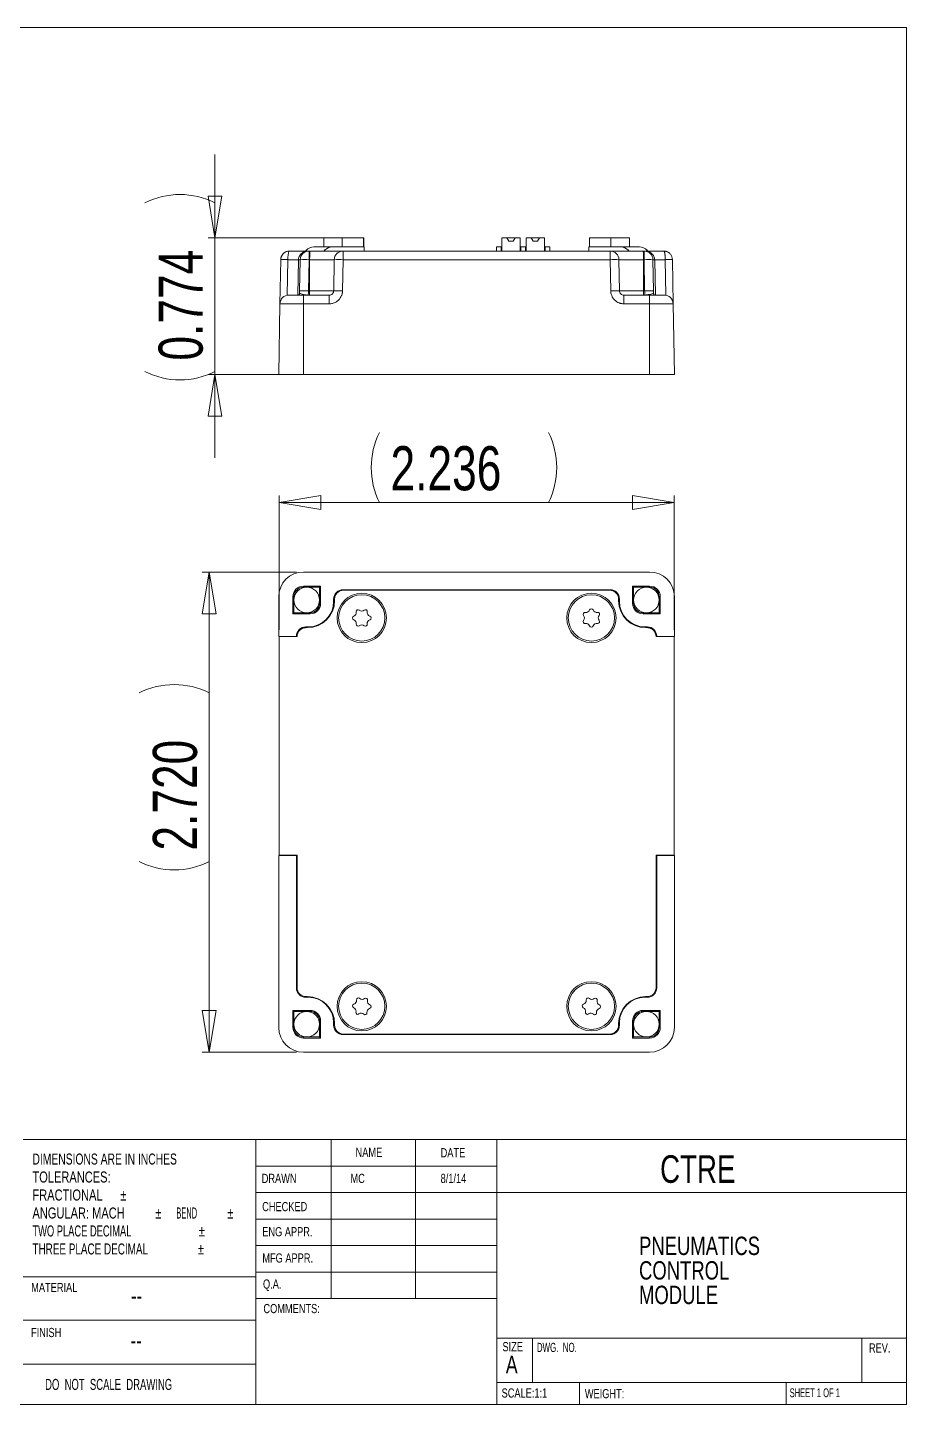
# Model space of a CAD drawing. Header units: inches. Extents: x 0.3 to 10.6, y 0.4 to 8.2.
# Drawn here: x 5.65 to 10.63, y 0.39 to 8.19 of the extents above; entities that cross this region are included whole.
import ezdxf

# ---------------------------------------------------------------- set-up
doc = ezdxf.new("R2010")
doc.units = ezdxf.units.IN
doc.header["$MEASUREMENT"] = 0
doc.layers.add('FORMAT', color=7, linetype='Continuous', lineweight=0)
doc.styles.add('SLDTEXTSTYLE0', font='TXT', dxfattribs={"width": 0.75})
doc.styles.add('SLDTEXTSTYLE1', font='TXT', dxfattribs={"width": 0.642857})
doc.styles.add('SLDTEXTSTYLE2', font='TXT', dxfattribs={"width": 0.698864})
doc.styles.add('SLDTEXTSTYLE3', font='TXT', dxfattribs={"width": 0.46875})
doc.styles.add('SLDTEXTSTYLE4', font='TXT', dxfattribs={"width": 0.631579})
doc.styles.add('SLDTEXTSTYLE5', font='TXT', dxfattribs={"width": 0.671053})
doc.styles.add('SLDTEXTSTYLE6', font='TXT', dxfattribs={"width": 0.6375})
doc.dimstyles.new('SLDDIMSTYLE0', dxfattribs={"dimtxt": 0.25, "dimasz": 0.236, "dimexe": 0, "dimexo": 0.0625, "dimgap": 0.0625, "dimtad": 1, "dimtoh": 1, "dimdec": 3, "dimdsep": 46, "dimtxsty": 'SLDTEXTSTYLE0', "dimblk1": 'CLOSED', "dimblk2": 'CLOSED', "dimsah": 1, "dimcen": 0.09, "dimadec": 0, "dimazin": 0, "dimtfac": 1, "dimtofl": 0, "dimtmove": 0, "dimatfit": 3, "dimldrblk": 'CLOSED', "dimfxl": 0, "dimtolj": 1, "dimtzin": 12, "dimarcsym": 0})
doc.dimstyles.new('SLDDIMSTYLE1', dxfattribs={"dimtxt": 0.25, "dimasz": 0.236, "dimexe": 0, "dimexo": 0.0625, "dimgap": 0.0625, "dimtad": 1, "dimtoh": 1, "dimdec": 3, "dimzin": 12, "dimdsep": 46, "dimtxsty": 'SLDTEXTSTYLE0', "dimblk1": 'CLOSED', "dimblk2": 'CLOSED', "dimsah": 1, "dimcen": 0.09, "dimadec": 0, "dimazin": 0, "dimtfac": 1, "dimtofl": 0, "dimtmove": 0, "dimatfit": 3, "dimldrblk": 'CLOSED', "dimfxl": 0, "dimtolj": 1, "dimtzin": 12, "dimarcsym": 0})
doc.dimstyles.new('SLDDIMSTYLE2', dxfattribs={"dimtxt": 0.25, "dimasz": 0.236, "dimexe": 0, "dimexo": 0.0625, "dimgap": 0.0625, "dimtad": 1, "dimtoh": 1, "dimdec": 3, "dimzin": 4, "dimdsep": 46, "dimtxsty": 'SLDTEXTSTYLE0', "dimblk1": 'CLOSED', "dimblk2": 'CLOSED', "dimsah": 1, "dimcen": 0.09, "dimadec": 0, "dimazin": 0, "dimtfac": 1, "dimtofl": 0, "dimtmove": 0, "dimatfit": 3, "dimldrblk": 'CLOSED', "dimfxl": 0, "dimtolj": 1, "dimtzin": 12, "dimarcsym": 0})

# ---------------------------------------------------------------- blocks, each defined once
blk = doc.blocks.new('SW_NOTE_0')
at = {"color": 0, "linetype": 'Continuous', "lineweight": 0, "char_height": 0.0625, "attachment_point": 1}
for s, insert, style in [('DIMENSIONS ARE IN INCHES', (0, 0.0798), 'SLDTEXTSTYLE2'), ('TOLERANCES:', (0, -0.022), 'SLDTEXTSTYLE0'), ('FRACTIONAL', (0, -0.1239), 'SLDTEXTSTYLE0'), ('%%p', (0.4977, -0.1239), 'SLDTEXTSTYLE0'), ('ANGULAR: MACH', (0, -0.2258), 'SLDTEXTSTYLE0'), ('     BEND ', (0.7551, -0.2258), 'SLDTEXTSTYLE3'), ('%%p', (0.6956, -0.2258), 'SLDTEXTSTYLE0'), ('%%p', (1.1037, -0.2258), 'SLDTEXTSTYLE0'), ('TWO PLACE DECIMAL    ', (0, -0.3276), 'SLDTEXTSTYLE4'), ('%%p', (0.9418, -0.3276), 'SLDTEXTSTYLE0'), ('THREE PLACE DECIMAL  ', (0, -0.4295), 'SLDTEXTSTYLE5'), ('%%p', (0.9363, -0.4295), 'SLDTEXTSTYLE0')]:
    blk.add_mtext(s, dxfattribs=dict(at, insert=insert, style=style))
blk = doc.blocks.new('SW_NOTE_1')
at = {"layer": 'FORMAT', "color": 0, "char_height": 0.10417, "attachment_point": 1, "style": 'SLDTEXTSTYLE0'}
for s, insert in [('PNEUMATICS', (0, 0.1331)), ('CONTROL', (0, -0.0058)), ('MODULE ', (0, -0.1447))]:
    blk.add_mtext(s, dxfattribs=dict(at, insert=insert))
blk = doc.blocks.new('_Closed')
at = {"color": 0, "linetype": 'ByBlock', "lineweight": -2}
for p, q in [((-1, 0.166667), (0, 0)), ((-1, 0.166667), (-1, -0.166667)), ((0, 0), (-1, -0.166667)), ((0, 0), (-1, 0))]:
    blk.add_line(p, q, dxfattribs=at)
blk = doc.blocks.new('*D4')
at = {"layer": 'FORMAT'}
for p, q in [((6.7151, 7.0007), (6.7151, 7.4727)), ((7.4652, 7.0007), (6.6761, 7.0007)), ((6.7151, 7.0007), (6.7151, 6.2262)), ((7.1771, 6.2262), (6.6761, 6.2262)), ((6.7151, 6.2262), (6.7151, 5.7542))]:
    blk.add_line(p, q, dxfattribs=at)
for centre, start, end in [((6.5167, 6.8024), 63.43495, 116.56505), ((6.5167, 6.6398), 243.43495, 296.56505)]:
    blk.add_arc(centre, 0.4437, start, end, dxfattribs=at)
at = {"layer": 'FORMAT', "xscale": 0.236, "yscale": 0.236}
for p, rotation in [((6.7151, 7.0007, 1.456), 270.0000000000004), ((6.7151, 6.2262, 1.456), 90.0000000000004)]:
    blk.add_blockref('_Closed', p, dxfattribs=dict(at, rotation=rotation))
at = {"layer": 'FORMAT', "insert": (6.3957, 6.3055), "char_height": 0.25, "attachment_point": 1, "rotation": 90, "style": 'SLDTEXTSTYLE0'}
blk.add_mtext('0.774', dxfattribs=at)
blk = doc.blocks.new('*D7')
at = {"layer": 'FORMAT'}
for p, q in [((7.1771, 5.1076), (6.6434, 5.1076)), ((6.6824, 5.1076), (6.6824, 2.3876)), ((7.1771, 2.3876), (6.6434, 2.3876))]:
    blk.add_line(p, q, dxfattribs=at)
for centre, start, end in [((6.484, 4.0266), 63.43495, 116.56505), ((6.484, 3.8641), 243.43495, 296.56505)]:
    blk.add_arc(centre, 0.4437, start, end, dxfattribs=at)
at = {"layer": 'FORMAT', "xscale": 0.236, "yscale": 0.236}
for p, rotation in [((6.6824, 5.1076, -1.1799), 90.0000000000004), ((6.6824, 2.3876, -1.1799), 270.0000000000004)]:
    blk.add_blockref('_Closed', p, dxfattribs=dict(at, rotation=rotation))
at = {"layer": 'FORMAT', "insert": (6.3631, 3.5298), "char_height": 0.25, "attachment_point": 1, "rotation": 90, "style": 'SLDTEXTSTYLE0'}
blk.add_mtext('2.720', dxfattribs=at)
blk = doc.blocks.new('*D8')
at = {"layer": 'FORMAT'}
for p, q in [((7.0781, 4.7806), (7.0781, 5.5403)), ((9.3141, 4.7806), (9.3141, 5.5403)), ((9.3141, 5.5013), (7.0781, 5.5013))]:
    blk.add_line(p, q, dxfattribs=at)
for centre, start, end in [((8.0433, 5.6997), 153.43495, 206.56505), ((8.2059, 5.6997), 333.43495, 26.56505)]:
    blk.add_arc(centre, 0.4437, start, end, dxfattribs=at)
at = {"layer": 'FORMAT', "xscale": 0.236, "yscale": 0.236}
for p, rotation in [((7.0781, 5.5013, -1.1799), 180.0000000000004), ((9.3141, 5.5013, -1.1799), 360.0000000000004)]:
    blk.add_blockref('_Closed', p, dxfattribs=dict(at, rotation=rotation))
at = {"layer": 'FORMAT', "insert": (7.709, 5.8206), "char_height": 0.25, "attachment_point": 1, "style": 'SLDTEXTSTYLE0'}
blk.add_mtext('2.236', dxfattribs=at)

msp = doc.modelspace()

# ---------------------------------------------------------------- linework, layer by layer
at = {"color": 8, "linetype": 'Continuous', "lineweight": 0}
for p, q in [((0.3299, 8.1921), (10.6299, 8.1921)), ((10.6299, 0.3921), (10.6299, 8.1921)), ((5.6299, 1.8921), (10.6299, 1.8921)), ((6.9469, 1.8921), (6.9469, 0.3921)), ((7.3734, 1.8921), (7.3734, 0.9921)), ((7.8495, 1.8921), (7.8495, 0.9921)), ((8.3116, 1.8921), (8.3116, 0.3921)), ((6.9469, 1.7421), (8.3116, 1.7421)), ((6.9469, 1.5921), (10.6299, 1.5921)), ((6.9469, 1.4421), (8.3116, 1.4421)), ((6.9469, 1.2921), (8.3116, 1.2921)), ((6.9469, 1.1147), (5.6299, 1.1147)), ((6.9469, 1.1421), (8.3116, 1.1421)), ((6.9469, 0.9921), (8.3116, 0.9921)), ((5.6299, 0.8695), (6.9469, 0.8695)), ((8.3116, 0.7671), (10.6299, 0.7671)), ((8.5123, 0.7671), (8.5123, 0.5171)), ((10.3768, 0.7671), (10.3768, 0.5171)), ((5.6299, 0.6195), (6.9469, 0.6195)), ((8.3116, 0.5171), (10.6299, 0.5171)), ((8.7791, 0.5171), (8.7791, 0.3921)), ((9.9486, 0.5171), (9.9486, 0.3921)), ((10.6299, 0.3921), (0.3299, 0.3921))]:
    msp.add_line(p, q, dxfattribs=at)
at = {"color": 7, "linetype": 'Continuous', "lineweight": 15}
for p, q in [((7.3788, 6.9495), (7.2745, 6.9495)), ((7.3308, 6.9495), (7.3308, 7.0007)), ((7.3308, 7.0007), (7.4352, 7.0007)), ((7.5592, 6.9495), (7.3788, 6.9495)), ((7.4352, 6.9495), (7.4352, 7.0007)), ((7.4352, 7.0007), (7.5565, 7.0007)), ((7.5565, 6.981), (7.5565, 7.0007)), ((7.5565, 7.0007), (7.5566, 7.0007)), ((7.5565, 7.0007), (7.5565, 6.9495)), ((7.5565, 7.0007), (7.5565, 7.0007)), ((7.5565, 7.0007), (7.5565, 6.981)), ((7.5565, 7.0007), (7.5565, 7.0007)), ((7.5565, 6.981), (7.5565, 6.981)), ((7.5566, 7.0007), (7.5566, 6.9495)), ((7.5566, 6.981), (7.5567, 7.0007)), ((7.5566, 7.0007), (7.5566, 6.9495)), ((7.5566, 7.0007), (7.5566, 7.0007)), ((7.5566, 7.0007), (7.5566, 6.981)), ((7.5566, 7.0007), (7.5566, 7.0007)), ((7.5566, 7.0007), (7.5567, 7.0007)), ((7.5566, 6.981), (7.5566, 6.981)), ((7.5567, 7.0007), (7.5567, 7.0007)), ((7.5567, 7.0007), (7.5567, 6.9495)), ((7.5567, 7.0007), (7.5567, 6.9495)), ((7.5567, 7.0007), (7.5567, 6.981)), ((7.5567, 7.0007), (7.5567, 7.0007)), ((7.5567, 7.0007), (7.5567, 7.0007)), ((7.5567, 7.0007), (7.5568, 7.0007)), ((7.5567, 6.981), (7.5568, 6.981)), ((7.5568, 6.981), (7.5568, 7.0007)), ((7.5568, 7.0007), (7.5568, 6.9495)), ((7.5568, 7.0007), (7.5568, 7.0007)), ((7.5568, 7.0007), (7.5568, 6.9495)), ((7.5568, 7.0007), (7.5569, 7.0007)), ((7.5568, 7.0007), (7.5568, 7.0007)), ((7.5569, 6.981), (7.5569, 7.0007)), ((7.5569, 7.0007), (7.5569, 6.9495)), ((7.5569, 7.0007), (7.5569, 6.981)), ((7.5569, 7.0007), (7.5569, 7.0007)), ((7.5569, 7.0007), (7.5569, 7.0007)), ((7.5569, 7.0007), (7.557, 7.0007)), ((7.5569, 6.981), (7.5569, 6.981)), ((7.557, 6.981), (7.557, 7.0007)), ((7.557, 7.0007), (7.5571, 7.0007)), ((7.557, 7.0007), (7.557, 6.9495)), ((7.557, 7.0007), (7.557, 7.0007)), ((7.557, 7.0007), (7.557, 6.981)), ((7.557, 7.0007), (7.557, 7.0007)), ((7.557, 6.981), (7.557, 6.981)), ((7.5571, 7.0007), (7.5571, 6.9495)), ((7.5571, 7.0007), (7.5571, 6.9495)), ((7.5571, 7.0007), (7.5571, 6.981)), ((7.5571, 7.0007), (7.5571, 7.0007)), ((7.5571, 7.0007), (7.5571, 7.0007)), ((7.5571, 7.0007), (7.5572, 7.0007)), ((7.5571, 6.981), (7.5572, 6.981)), ((7.5572, 6.981), (7.5572, 7.0007)), ((7.5572, 7.0007), (7.5572, 6.9495)), ((7.5572, 7.0007), (7.5572, 7.0007)), ((7.5572, 7.0007), (7.5572, 6.9495)), ((7.5572, 7.0007), (7.5572, 7.0007)), ((7.5572, 7.0007), (7.5573, 6.981)), ((7.5572, 7.0007), (7.5572, 7.0007)), ((7.5572, 7.0007), (7.5573, 7.0007)), ((7.5573, 6.981), (7.5573, 7.0007)), ((7.5573, 7.0007), (7.5573, 7.0007)), ((7.5573, 7.0007), (7.5573, 6.9495)), ((7.5573, 7.0007), (7.5573, 6.9495)), ((7.5573, 7.0007), (7.5574, 7.0007)), ((7.5573, 7.0007), (7.5573, 7.0007)), ((7.5573, 6.981), (7.5573, 6.981)), ((7.5574, 6.981), (7.5574, 7.0007)), ((7.5574, 7.0007), (7.5574, 6.9495)), ((7.5574, 7.0007), (7.5574, 6.981)), ((7.5574, 7.0007), (7.5574, 7.0007)), ((7.5574, 7.0007), (7.5574, 7.0007)), ((7.5574, 6.981), (7.5574, 6.981)), ((7.5592, 6.9262), (7.5592, 6.9495)), ((7.5592, 6.9495), (7.5592, 6.9262)), ((7.5592, 6.9495), (7.5592, 6.9495)), ((7.5593, 6.9495), (7.5592, 6.9495)), ((7.5593, 6.9262), (7.5593, 6.9495)), ((7.5593, 6.9495), (7.5593, 6.9262)), ((7.5593, 6.9495), (7.5593, 6.9495)), ((7.5594, 6.9495), (7.5593, 6.9495)), ((7.5594, 6.9262), (7.5594, 6.9495)), ((7.5594, 6.9495), (7.5595, 6.9495)), ((7.5595, 6.9495), (7.5595, 6.9262)), ((7.5596, 6.9495), (7.5595, 6.9495)), ((7.5596, 6.9262), (7.5596, 6.9495)), ((7.5596, 6.9495), (7.5596, 6.9262)), ((7.5596, 6.9495), (7.5596, 6.9495)), ((7.5597, 6.9495), (7.5596, 6.9495)), ((7.5597, 6.9262), (7.5597, 6.9495)), ((7.5597, 6.9495), (7.5597, 6.9262)), ((7.5597, 6.9495), (7.5597, 6.9495)), ((7.5598, 6.9495), (7.5597, 6.9495)), ((7.5598, 6.9495), (7.5598, 6.9262)), ((7.5598, 6.9262), (7.5598, 6.9495)), ((7.5598, 6.9495), (7.5598, 6.9495)), ((7.5599, 6.9495), (7.5598, 6.9495)), ((7.5599, 6.9262), (7.5599, 6.9495)), ((7.5599, 6.9495), (7.56, 6.9495)), ((7.56, 6.9495), (7.56, 6.9262)), ((7.5601, 6.9495), (7.56, 6.9495)), ((7.5601, 6.9262), (7.5601, 6.9495)), ((7.5601, 6.9495), (7.5601, 6.9262)), ((7.5601, 6.9495), (7.5601, 6.9495)), ((7.5601, 6.9495), (7.5602, 6.9495)), ((7.5602, 6.9262), (7.5602, 6.9495)), ((7.5602, 6.9262), (7.5602, 6.9495)), ((7.5602, 6.9495), (7.5602, 6.9495)), ((8.3083, 6.9495), (8.3359, 6.9495)), ((8.3083, 6.9262), (8.3083, 6.9495)), ((8.3359, 6.9495), (8.3359, 6.9262)), ((8.3382, 6.9495), (8.3359, 6.9495)), ((8.3382, 7.0007), (8.3382, 6.9262)), ((8.3382, 7.0007), (8.3681, 7.0007)), ((8.3681, 7.0007), (8.3791, 6.981)), ((8.3681, 7.0007), (8.4142, 7.0007)), ((8.3791, 6.981), (8.4028, 6.981)), ((8.4028, 6.981), (8.4142, 7.0007)), ((8.4142, 7.0007), (8.4438, 7.0007)), ((8.4438, 6.9262), (8.4438, 7.0007)), ((8.4438, 6.9495), (8.4461, 6.9495)), ((8.4461, 6.9262), (8.4461, 6.9495)), ((8.4461, 6.9495), (8.4737, 6.9495)), ((8.4737, 6.9495), (8.4737, 6.9262)), ((8.4737, 6.9495), (8.476, 6.9495)), ((8.476, 7.0007), (8.476, 6.9262)), ((8.476, 7.0007), (8.506, 7.0007)), ((8.506, 7.0007), (8.517, 6.981)), ((8.506, 7.0007), (8.552, 7.0007)), ((8.517, 6.981), (8.5406, 6.981)), ((8.5406, 6.981), (8.552, 7.0007)), ((8.552, 7.0007), (8.5816, 7.0007)), ((8.5816, 6.9262), (8.5816, 7.0007)), ((8.5839, 6.9495), (8.5816, 6.9495)), ((8.5839, 6.9495), (8.6115, 6.9495)), ((8.5839, 6.9262), (8.5839, 6.9495)), ((8.6115, 6.9495), (8.6115, 6.9262)), ((8.8324, 6.9495), (9.0128, 6.9495)), ((8.8324, 6.9262), (8.8324, 6.9495)), ((8.8352, 7.0007), (8.9564, 7.0007)), ((8.8352, 7.0007), (8.8352, 6.9495)), ((8.9564, 7.0007), (8.9564, 6.9495)), ((8.9564, 7.0007), (9.0624, 7.0007)), ((9.0128, 6.9495), (9.1188, 6.9495)), ((9.0624, 7.0007), (9.0624, 6.9495)), ((7.0831, 6.6271), (7.0875, 6.8771)), ((7.124, 6.6754), (7.1275, 6.8771)), ((7.1875, 6.8771), (7.1275, 6.8771)), ((7.1375, 6.9262), (7.1374, 6.9262)), ((7.1375, 6.9262), (7.2475, 6.9262)), ((7.184, 6.6762), (7.1875, 6.8771)), ((7.1944, 6.7008), (7.1975, 6.8771)), ((7.2324, 6.9319), (7.2268, 6.9262)), ((7.2475, 6.8771), (7.2444, 6.7008)), ((7.2475, 6.9262), (7.2475, 6.8771)), ((7.2526, 6.9262), (7.2475, 6.9262)), ((7.2475, 6.8771), (7.2511, 6.8771)), ((7.251, 6.7008), (7.2511, 6.8771)), ((7.2511, 6.8771), (7.3903, 6.8771)), ((7.3367, 6.9319), (7.3308, 6.9259)), ((7.3872, 6.7008), (7.3903, 6.8771)), ((7.4403, 6.8771), (7.4372, 6.7008)), ((7.4403, 6.9262), (7.4403, 6.8771)), ((7.4403, 6.9262), (8.9523, 6.9262)), ((7.4403, 6.8771), (8.9523, 6.8771)), ((8.9523, 6.8771), (8.9523, 6.9262)), ((8.9554, 6.7008), (8.9523, 6.8771)), ((9.0023, 6.8771), (9.0054, 6.7008)), ((9.0023, 6.8771), (9.1411, 6.8771)), ((9.0549, 6.9319), (9.0608, 6.9259)), ((9.1448, 6.9262), (9.1395, 6.9262)), ((9.1411, 6.8771), (9.1413, 6.7008)), ((9.1411, 6.8771), (9.1448, 6.8771)), ((9.1448, 6.9262), (9.1448, 6.8771)), ((9.1448, 6.9262), (9.2548, 6.9262)), ((9.1448, 6.8771), (9.1478, 6.7008)), ((9.1609, 6.9319), (9.1664, 6.9262)), ((9.1948, 6.8771), (9.1978, 6.7008)), ((9.2648, 6.8771), (9.2048, 6.8771)), ((9.2048, 6.8771), (9.2083, 6.6762)), ((9.2548, 6.9262), (9.2548, 6.9262)), ((9.2648, 6.8771), (9.2683, 6.6754)), ((9.3048, 6.8771), (9.3091, 6.6271)), ((7.2161, 6.6762), (7.2161, 6.6271)), ((7.3622, 6.6762), (7.2161, 6.6762)), ((7.2444, 6.7008), (7.251, 6.7008)), ((7.3872, 6.7008), (7.251, 6.7008)), ((7.3622, 6.6271), (7.3622, 6.6762)), ((9.1413, 6.7008), (9.0054, 6.7008)), ((9.1761, 6.6762), (9.0304, 6.6762)), ((9.0304, 6.6271), (9.0304, 6.6762)), ((9.1413, 6.7008), (9.1478, 6.7008)), ((9.1491, 6.6767), (9.1523, 6.6763)), ((9.1761, 6.6271), (9.1761, 6.6762)), ((7.0831, 6.6271), (7.0761, 6.2262)), ((7.2161, 6.6271), (7.0831, 6.6271)), ((7.2161, 6.6271), (7.2161, 6.2262)), ((7.3622, 6.6271), (7.2161, 6.6271)), ((9.1761, 6.6271), (9.0304, 6.6271)), ((9.3091, 6.6271), (9.1761, 6.6271)), ((9.1761, 6.2262), (9.1761, 6.6271)), ((9.3091, 6.6271), (9.3161, 6.2262)), ((7.0761, 6.2262), (7.2161, 6.2262)), ((7.2161, 6.2262), (9.1761, 6.2262)), ((9.1761, 6.2262), (9.3161, 6.2262)), ((7.2161, 5.1076), (9.1761, 5.1076)), ((7.3131, 5.0276), (7.2161, 5.0276)), ((7.2161, 5.0276), (7.2161, 5.0215)), ((7.2346, 5.0215), (7.2161, 5.0215)), ((7.307, 5.0215), (7.2346, 5.0215)), ((7.3131, 5.0276), (7.307, 5.0215)), ((7.307, 4.9491), (7.307, 5.0215)), ((7.3131, 4.9306), (7.3131, 5.0276)), ((7.44, 5.0076), (8.9522, 5.0076)), ((8.9501, 5.0046), (7.4421, 5.0046)), ((7.4888, 5.0076), (7.4888, 5.0046)), ((7.4931, 5.0046), (7.4931, 5.0076)), ((8.8991, 5.0076), (8.8991, 5.0046)), ((8.9035, 5.0046), (8.9035, 5.0076)), ((9.1761, 5.0276), (9.0791, 5.0276)), ((9.0791, 5.0276), (9.0791, 4.9306)), ((9.0791, 5.0276), (9.0852, 5.0215)), ((9.0852, 5.0215), (9.0852, 4.9491)), ((9.1576, 5.0215), (9.0852, 5.0215)), ((9.1761, 5.0215), (9.1576, 5.0215)), ((9.1761, 5.0215), (9.1761, 5.0276)), ((7.0761, 4.7426), (7.0761, 4.9676)), ((7.1561, 4.9676), (7.1561, 4.8706)), ((7.1561, 4.9676), (7.1622, 4.9676)), ((7.1622, 4.9676), (7.1622, 4.9491)), ((7.1622, 4.9491), (7.1622, 4.8767)), ((7.307, 4.9306), (7.307, 4.9491)), ((7.307, 4.9306), (7.3131, 4.9306)), ((7.387, 4.9546), (7.387, 4.9406)), ((7.3921, 4.9546), (7.387, 4.9546)), ((7.392, 4.9406), (7.387, 4.9406)), ((7.3921, 4.9456), (7.3921, 4.9546)), ((9.0001, 4.9546), (9.0001, 4.9456)), ((9.0052, 4.9546), (9.0001, 4.9546)), ((9.0052, 4.9406), (9.0002, 4.9406)), ((9.0052, 4.9406), (9.0052, 4.9546)), ((9.0791, 4.9306), (9.0852, 4.9306)), ((9.0852, 4.9491), (9.0852, 4.9306)), ((9.23, 4.9491), (9.23, 4.9676)), ((9.2361, 4.9676), (9.23, 4.9676)), ((9.23, 4.8767), (9.23, 4.9491)), ((9.2361, 4.8706), (9.2361, 4.9676)), ((9.3161, 4.9676), (9.3161, 4.7426)), ((7.1561, 4.8706), (7.1622, 4.8767)), ((7.1561, 4.8706), (7.2531, 4.8706)), ((7.1622, 4.8767), (7.2346, 4.8767)), ((7.2346, 4.8767), (7.2531, 4.8767)), ((7.2531, 4.8706), (7.2531, 4.8767)), ((9.1391, 4.8706), (9.1391, 4.8767)), ((9.1391, 4.8767), (9.1576, 4.8767)), ((9.1391, 4.8706), (9.2361, 4.8706)), ((9.1576, 4.8767), (9.23, 4.8767)), ((9.2361, 4.8706), (9.23, 4.8767)), ((7.2431, 4.7967), (7.2291, 4.7967)), ((7.2291, 4.7967), (7.2291, 4.7926)), ((7.2301, 4.7926), (7.2391, 4.7926)), ((7.2431, 4.7967), (7.2431, 4.7926)), ((9.1631, 4.7967), (9.1491, 4.7967)), ((9.1491, 4.7926), (9.1491, 4.7967)), ((9.1531, 4.7926), (9.1621, 4.7926)), ((9.1631, 4.7926), (9.1631, 4.7967)), ((7.1761, 4.7426), (7.0761, 4.7426)), ((7.0781, 4.7416), (7.0781, 3.5036)), ((7.1801, 4.7416), (7.0781, 4.7416)), ((7.0803, 4.7426), (7.0803, 4.7416)), ((7.1761, 4.7426), (7.1761, 4.7437)), ((7.1761, 4.7426), (7.1762, 4.7426)), ((7.1801, 4.7416), (7.1801, 4.7426)), ((9.2121, 4.7426), (9.2121, 4.7416)), ((9.3141, 4.7416), (9.2121, 4.7416)), ((9.216, 4.7426), (9.2161, 4.7426)), ((9.2161, 4.7437), (9.2161, 4.7426)), ((9.3161, 4.7426), (9.2161, 4.7426)), ((9.3119, 4.7416), (9.3119, 4.7426)), ((9.3141, 3.5036), (9.3141, 4.7416)), ((7.0761, 2.5276), (7.0761, 3.5026)), ((7.0761, 3.5026), (7.1761, 3.5026)), ((7.0781, 3.5036), (7.1801, 3.5036)), ((7.0803, 3.5036), (7.0803, 3.5026)), ((7.1761, 2.7515), (7.1761, 3.5026)), ((7.1761, 3.4526), (7.1801, 3.4526)), ((7.1801, 3.5036), (7.1801, 2.7526)), ((9.2121, 3.5036), (9.3141, 3.5036)), ((9.2121, 2.7526), (9.2121, 3.5036)), ((9.2121, 3.4526), (9.2161, 3.4526)), ((9.2161, 3.5026), (9.2161, 2.7515)), ((9.2161, 3.5026), (9.3161, 3.5026)), ((9.3119, 3.5026), (9.3119, 3.5036)), ((9.3161, 3.5026), (9.3161, 2.5276)), ((7.1801, 2.8046), (7.1761, 2.8046)), ((7.1761, 2.8002), (7.1801, 2.8002)), ((9.2161, 2.8046), (9.2121, 2.8046)), ((9.2161, 2.8002), (9.2121, 2.8002)), ((7.2291, 2.7026), (7.2291, 2.6985)), ((7.2291, 2.6985), (7.2431, 2.6985)), ((7.2391, 2.7026), (7.2301, 2.7026)), ((7.2431, 2.7025), (7.2431, 2.6985)), ((9.1491, 2.6985), (9.1491, 2.7025)), ((9.1491, 2.6985), (9.1631, 2.6985)), ((9.1621, 2.7026), (9.1531, 2.7026)), ((9.1631, 2.6985), (9.1631, 2.7026)), ((7.1561, 2.6246), (7.1561, 2.5276)), ((7.2531, 2.6246), (7.1561, 2.6246)), ((7.1561, 2.6246), (7.1622, 2.6185)), ((7.1622, 2.6185), (7.1622, 2.5461)), ((7.2346, 2.6185), (7.1622, 2.6185)), ((7.2531, 2.6185), (7.2346, 2.6185)), ((7.2531, 2.6246), (7.2531, 2.6185)), ((9.2361, 2.6246), (9.1391, 2.6246)), ((9.1391, 2.6246), (9.1391, 2.6185)), ((9.1576, 2.6185), (9.1391, 2.6185)), ((9.23, 2.6185), (9.1576, 2.6185)), ((9.2361, 2.6246), (9.23, 2.6185)), ((9.23, 2.5461), (9.23, 2.6185)), ((9.2361, 2.5276), (9.2361, 2.6246)), ((7.1622, 2.5276), (7.1561, 2.5276)), ((7.1622, 2.5461), (7.1622, 2.5276)), ((7.307, 2.5461), (7.307, 2.5646)), ((7.3131, 2.5646), (7.307, 2.5646)), ((7.307, 2.4737), (7.307, 2.5461)), ((7.3131, 2.4676), (7.3131, 2.5646)), ((7.387, 2.5546), (7.387, 2.5406)), ((7.387, 2.5546), (7.392, 2.5546)), ((7.387, 2.5406), (7.3921, 2.5406)), ((7.3921, 2.5406), (7.3921, 2.5496)), ((9.0001, 2.5496), (9.0001, 2.5406)), ((9.0001, 2.5406), (9.0052, 2.5406)), ((9.0002, 2.5546), (9.0052, 2.5546)), ((9.0052, 2.5406), (9.0052, 2.5546)), ((9.0791, 2.5646), (9.0791, 2.4676)), ((9.0791, 2.5646), (9.0852, 2.5646)), ((9.0852, 2.5646), (9.0852, 2.5461)), ((9.0852, 2.5461), (9.0852, 2.4737)), ((9.23, 2.5276), (9.23, 2.5461)), ((9.2361, 2.5276), (9.23, 2.5276)), ((7.2161, 2.4676), (7.2161, 2.4737)), ((7.2161, 2.4737), (7.2346, 2.4737)), ((7.2161, 2.4676), (7.3131, 2.4676)), ((7.2346, 2.4737), (7.307, 2.4737)), ((7.3131, 2.4676), (7.307, 2.4737)), ((8.9522, 2.4876), (7.44, 2.4876)), ((7.4421, 2.4906), (8.9501, 2.4906)), ((7.4888, 2.4876), (7.4888, 2.4906)), ((7.4931, 2.4876), (7.4931, 2.4906)), ((8.8991, 2.4906), (8.8991, 2.4876)), ((8.9035, 2.4876), (8.9035, 2.4906)), ((9.0852, 2.4737), (9.0791, 2.4676)), ((9.0791, 2.4676), (9.1761, 2.4676)), ((9.0852, 2.4737), (9.1576, 2.4737)), ((9.1576, 2.4737), (9.1761, 2.4737)), ((9.1761, 2.4676), (9.1761, 2.4737)), ((9.1761, 2.3876), (7.2161, 2.3876))]:
    msp.add_line(p, q, dxfattribs=at)
at = {"color": 7, "linetype": 'Continuous', "lineweight": 15, "flags": 128}
for points in [[(7.1914, 6.6794), (7.1884, 6.6772), (7.1866, 6.6766)], [(7.1941, 6.686), (7.1939, 6.6841), (7.1933, 6.6823)], [(9.1985, 6.6835), (9.1983, 6.6841), (9.1981, 6.686)], [(9.2, 6.6804), (9.1997, 6.6808), (9.1983, 6.6842)], [(9.2049, 6.6768), (9.2023, 6.6781), (9.2, 6.6804)]]:
    msp.add_lwpolyline(points, dxfattribs=at)
at = {"color": 7, "linetype": 'Continuous', "lineweight": 15}
for centre, radius in [((7.5461, 4.8476), 0.1395), ((7.5461, 4.8476), 0.131), ((8.8461, 4.8476), 0.1395), ((8.8461, 4.8476), 0.131), ((7.5461, 2.6476), 0.1395), ((7.5461, 2.6476), 0.131), ((8.8461, 2.6476), 0.1395), ((8.8461, 2.6476), 0.131)]:
    msp.add_circle(centre, radius, dxfattribs=at)
for centre, radius, start, end in [((7.2745, 6.8904), 0.059, 89.99989, 135.46557), ((7.3788, 6.8904), 0.059, 89.99989, 135.46559), ((9.0128, 6.8904), 0.059, 44.53443, 90.00011), ((9.1188, 6.8904), 0.059, 44.53443, 90.00011), ((7.1075, 6.304), 0.5735, 88.00162, 91.99838), ((7.1925, 7.0204), 0.1434, 268.00162, 271.99838), ((7.2475, 6.8762), 0.05, 90, 179), ((7.2225, 6.1607), 0.7168, 88.00162, 91.99838), ((7.4403, 6.8762), 0.05, 90, 179), ((7.4153, 6.1607), 0.7168, 88.00162, 91.99838), ((8.9523, 6.8762), 0.05, 1, 90), ((8.9773, 6.1607), 0.7168, 88.00162, 91.99838), ((9.1448, 6.8762), 0.05, 1, 90), ((9.1698, 6.1607), 0.7168, 88.00162, 91.99838), ((9.1998, 7.0204), 0.1434, 268.00162, 271.99838), ((9.2848, 6.304), 0.5735, 88.00162, 91.99838), ((7.1331, 6.6262), 0.05, 90, 179), ((7.1842, 6.6862), 0.01, 284.3377, 358.73738), ((7.1861, 6.6852), 0.00787, 311.96211, 352.7835), ((7.2194, 5.9844), 0.7168, 88.00162, 91.99838), ((7.4122, 5.9844), 0.7168, 88.00162, 91.99838), ((8.9804, 5.9844), 0.7168, 88.00162, 91.99838), ((9.1728, 5.9844), 0.7168, 88.00162, 91.99838), ((9.2081, 6.6862), 0.01, 181.25943, 251.41427), ((9.2591, 6.6262), 0.05, 1, 90), ((7.2161, 4.9676), 0.14, 90, 180), ((9.1761, 4.9676), 0.14, 0, 90), ((7.2161, 4.9676), 0.06, 90, 180), ((7.2161, 4.9676), 0.0539, 90, 180), ((7.2346, 4.9491), 0.0724, 90, 180), ((7.2346, 4.9491), 0.0724, 0, 90), ((7.4421, 4.9546), 0.05, 90, 180), ((8.9501, 4.9546), 0.05, 0, 90), ((9.1576, 4.9491), 0.0724, 90, 180), ((9.1576, 4.9491), 0.0724, 0, 90), ((9.1761, 4.9676), 0.06, 0, 90), ((9.1761, 4.9676), 0.0539, 0, 90), ((7.2346, 4.9491), 0.0724, 180, 270), ((7.2346, 4.9491), 0.0724, 270, 0), ((7.2391, 4.9456), 0.153, 270, 0), ((7.2431, 4.9406), 0.1439, 270, 0), ((7.2531, 4.9306), 0.06, 270, 0), ((7.2531, 4.9306), 0.0539, 270, 0), ((9.1531, 4.9456), 0.153, 180, 270), ((9.1491, 4.9406), 0.1439, 180, 270), ((9.1391, 4.9306), 0.06, 180, 270), ((9.1576, 4.9491), 0.0724, 180, 270), ((9.1391, 4.9306), 0.0539, 180, 270), ((9.1576, 4.9491), 0.0724, 270, 0), ((7.5045, 4.8476), 0.0107, 108.92664, 251.07336), ((7.4942, 4.8776), 0.021, 288.92664, 11.07336), ((7.4942, 4.8176), 0.021, 348.92664, 71.07336), ((7.5253, 4.8837), 0.0107, 48.92664, 191.07336), ((7.5461, 4.9076), 0.021, 228.92664, 311.07336), ((7.5669, 4.8837), 0.0107, 348.92664, 131.07336), ((7.5981, 4.8776), 0.021, 168.92664, 251.07336), ((7.5981, 4.8176), 0.021, 108.92664, 191.07336), ((7.5878, 4.8476), 0.0107, 288.92664, 71.07336), ((8.8099, 4.8683), 0.0107, 79.1844, 221.33112), ((8.7861, 4.8473), 0.021, 319.1844, 41.33112), ((8.8159, 4.8994), 0.021, 259.1844, 341.33112), ((8.8459, 4.8892), 0.0107, 19.1844, 161.33112), ((8.8759, 4.8997), 0.021, 199.1844, 281.33112), ((8.8821, 4.8686), 0.0107, 319.1844, 101.33112), ((8.9061, 4.8479), 0.021, 139.1844, 221.33112), ((7.2301, 4.7426), 0.05, 90, 180), ((7.5253, 4.8115), 0.0107, 168.92664, 311.07336), ((7.5461, 4.7876), 0.021, 48.92664, 131.07336), ((7.5669, 4.8115), 0.0107, 228.92664, 11.07336), ((8.8101, 4.8266), 0.0107, 139.1844, 281.33112), ((8.8164, 4.7955), 0.021, 19.1844, 101.33112), ((8.8463, 4.8059), 0.0107, 199.1844, 341.33112), ((8.8763, 4.7958), 0.021, 79.1844, 161.33112), ((8.8823, 4.8269), 0.0107, 259.1844, 41.33112), ((9.1621, 4.7426), 0.05, 0, 90), ((7.2301, 2.7526), 0.05, 180, 270), ((9.1621, 2.7526), 0.05, 270, 0), ((7.2391, 2.5496), 0.153, 0, 90), ((7.2431, 2.5546), 0.1439, 0, 90), ((7.5045, 2.6497), 0.0107, 106.02678, 248.1735), ((7.4958, 2.6802), 0.021, 286.02678, 8.1735), ((7.5271, 2.6847), 0.0107, 46.02678, 188.1735), ((7.5492, 2.7075), 0.021, 226.02678, 308.1735), ((7.5687, 2.6826), 0.0107, 346.02678, 128.1735), ((7.5995, 2.6749), 0.021, 166.02678, 248.1735), ((7.5877, 2.6455), 0.0107, 286.02678, 68.1735), ((8.8045, 2.6497), 0.0107, 106.02678, 248.1735), ((8.7958, 2.6802), 0.021, 286.02678, 8.1735), ((8.8271, 2.6847), 0.0107, 46.02678, 188.1735), ((8.8492, 2.7075), 0.021, 226.02678, 308.1735), ((8.8687, 2.6826), 0.0107, 346.02678, 128.1735), ((8.8995, 2.6749), 0.021, 166.02678, 248.1735), ((8.8877, 2.6455), 0.0107, 286.02678, 68.1735), ((9.1531, 2.5496), 0.153, 90, 180), ((9.1491, 2.5546), 0.1439, 90, 180), ((7.2346, 2.5461), 0.0724, 90, 180), ((7.2346, 2.5461), 0.0724, 0, 90), ((7.2531, 2.5646), 0.06, 0, 90), ((7.2531, 2.5646), 0.0539, 0, 90), ((7.4927, 2.6203), 0.021, 346.02678, 68.1735), ((7.5235, 2.6126), 0.0107, 166.02678, 308.1735), ((7.5431, 2.5877), 0.021, 46.02678, 128.1735), ((7.5651, 2.6105), 0.0107, 226.02678, 8.1735), ((7.5965, 2.615), 0.021, 106.02678, 188.1735), ((8.7927, 2.6203), 0.021, 346.02678, 68.1735), ((8.8235, 2.6126), 0.0107, 166.02678, 308.1735), ((8.8431, 2.5877), 0.021, 46.02678, 128.1735), ((8.8651, 2.6105), 0.0107, 226.02678, 8.1735), ((8.8965, 2.615), 0.021, 106.02678, 188.1735), ((9.1391, 2.5646), 0.06, 90, 180), ((9.1391, 2.5646), 0.0539, 90, 180), ((9.1576, 2.5461), 0.0724, 90, 180), ((9.1576, 2.5461), 0.0724, 0, 90), ((7.2161, 2.5276), 0.14, 180, 270), ((7.2161, 2.5276), 0.06, 180, 270), ((7.2346, 2.5461), 0.0724, 180, 270), ((7.2161, 2.5276), 0.0539, 180, 270), ((7.2346, 2.5461), 0.0724, 270, 0), ((7.4421, 2.5406), 0.05, 180, 270), ((8.9501, 2.5406), 0.05, 270, 0), ((9.1576, 2.5461), 0.0724, 180, 270), ((9.1576, 2.5461), 0.0724, 270, 0), ((9.1761, 2.5276), 0.06, 270, 0), ((9.1761, 2.5276), 0.14, 270, 0), ((9.1761, 2.5276), 0.0539, 270, 0)]:
    msp.add_arc(centre, radius, start, end, dxfattribs=at)
for centre, major_axis, start_param, end_param in [((7.44, 4.9546), (-0.053, 0), 4.712389, 6.283185), ((7.4461, 4.9546), (-0.053, 0), 4.712389, 5.58527), ((8.9461, 4.9546), (0.053, 0), 0.697916, 1.570796), ((8.9522, 4.9546), (0.053, 0), 0, 1.570796), ((7.2291, 4.7437), (0, 0.053), 0, 1.570796), ((7.2291, 4.7395), (0, 0.053), 0.046181, 1.512838), ((9.1631, 4.7437), (0, 0.053), 4.712389, 6.283185), ((9.1631, 4.7395), (0, 0.053), 4.770348, 6.237053), ((7.2291, 2.7576), (0, -0.053), 4.712389, 5.577953), ((7.2291, 2.7515), (0, -0.053), 4.712389, 6.283185), ((9.1631, 2.7515), (0, -0.053), 0, 1.570796), ((9.1631, 2.7576), (0, -0.053), 0.705233, 1.570796), ((7.44, 2.5406), (-0.053, 0), 0, 1.570796), ((7.4461, 2.5406), (-0.053, 0), 0.697915, 1.570796), ((8.9461, 2.5406), (0.053, 0), 4.712389, 5.58527), ((8.9522, 2.5406), (0.053, 0), 4.712389, 6.283185)]:
    msp.add_ellipse(centre, major_axis=major_axis, ratio=0.999848, start_param=start_param, end_param=end_param, dxfattribs=at)
for points, knots in [([(7.0875, 6.8771), (7.0875, 6.8785), (7.0876, 6.8812), (7.0883, 6.8853), (7.0892, 6.8894), (7.0905, 6.8935), (7.0921, 6.8975), (7.0942, 6.9014), (7.0966, 6.9051), (7.0993, 6.9086), (7.1035, 6.9132), (7.11, 6.9184), (7.1183, 6.9227), (7.1276, 6.9256), (7.1338, 6.926), (7.1375, 6.9262)], [0, 0, 0, 0, 0.052297, 0.105299, 0.159021, 0.213477, 0.26868, 0.324643, 0.381379, 0.438899, 0.497216, 0.620515, 0.757809, 0.858887, 1, 1, 1, 1]), ([(7.1375, 6.9262), (7.1372, 6.9262), (7.1366, 6.9261), (7.1357, 6.9255), (7.135, 6.9247), (7.1344, 6.9238), (7.1333, 6.9219), (7.132, 6.9184), (7.1305, 6.9124), (7.1294, 6.9059), (7.1285, 6.8992), (7.128, 6.892), (7.1276, 6.8846), (7.1275, 6.8796), (7.1275, 6.8771)], [0, 0, 0, 0, 0.061348, 0.116274, 0.164777, 0.206855, 0.242509, 0.379788, 0.503115, 0.60743, 0.709204, 0.808505, 0.90541, 1, 1, 1, 1]), ([(7.1875, 6.8771), (7.1878, 6.8802), (7.1883, 6.8866), (7.1919, 6.8959), (7.1976, 6.9047), (7.2085, 6.9152), (7.2209, 6.9226), (7.2308, 6.9237), (7.2334, 6.924)], [0, 0, 0, 0, 0.113487, 0.234242, 0.371646, 0.529225, 0.874981, 1, 1, 1, 1]), ([(7.2526, 6.9262), (7.2526, 6.9262), (7.2525, 6.9261), (7.2524, 6.9255), (7.2523, 6.9246), (7.2521, 6.9233), (7.252, 6.9217), (7.2519, 6.9197), (7.2518, 6.9174), (7.2517, 6.9148), (7.2516, 6.9112), (7.2514, 6.9062), (7.2513, 6.8996), (7.2512, 6.8925), (7.2511, 6.8849), (7.2511, 6.8797), (7.2511, 6.8771)], [0, 0, 0, 0, 0.055606, 0.111212, 0.166817, 0.222421, 0.278025, 0.333628, 0.389231, 0.444833, 0.500435, 0.599767, 0.699387, 0.799297, 0.899501, 1, 1, 1, 1]), ([(7.2526, 6.9262), (7.2557, 6.9262), (7.2617, 6.9262), (7.2707, 6.9262), (7.2797, 6.9262), (7.2885, 6.9262), (7.2972, 6.9262), (7.3058, 6.9262), (7.3143, 6.9262), (7.3259, 6.9262), (7.3401, 6.9262), (7.3565, 6.9262), (7.3719, 6.9262), (7.3862, 6.9262), (7.399, 6.9262), (7.4102, 6.9262), (7.4197, 6.9262), (7.4273, 6.9262), (7.4332, 6.9262), (7.4372, 6.9262), (7.4398, 6.9262), (7.4401, 6.9262), (7.4403, 6.9262)], [0, 0, 0, 0, 0.030326, 0.060462, 0.09047, 0.120412, 0.150353, 0.180355, 0.21048, 0.240792, 0.304939, 0.369154, 0.434559, 0.50003, 0.565436, 0.630907, 0.695054, 0.759269, 0.819666, 0.879583, 0.939527, 1, 1, 1, 1]), ([(8.9523, 6.9262), (8.9523, 6.9262), (8.9524, 6.9262), (8.953, 6.9262), (8.9541, 6.9262), (8.9555, 6.9262), (8.9573, 6.9262), (8.9596, 6.9262), (8.9622, 6.9262), (8.9664, 6.9262), (8.9728, 6.9262), (8.9823, 6.9262), (8.9934, 6.9262), (9.0062, 6.9262), (9.0204, 6.9262), (9.0358, 6.9262), (9.0522, 6.9262), (9.0691, 6.9262), (9.0863, 6.9262), (9.1037, 6.9262), (9.1215, 6.9262), (9.1335, 6.9262), (9.1395, 6.9262)], [0, 0, 0, 0, 0.030328, 0.060467, 0.090478, 0.120424, 0.150367, 0.180372, 0.210501, 0.240815, 0.304958, 0.369169, 0.434566, 0.50003, 0.565428, 0.630892, 0.695035, 0.759246, 0.819648, 0.879572, 0.939521, 1, 1, 1, 1]), ([(9.1411, 6.8771), (9.1411, 6.8785), (9.1411, 6.8814), (9.1411, 6.8858), (9.1411, 6.8903), (9.141, 6.8948), (9.141, 6.8993), (9.1409, 6.9037), (9.1408, 6.908), (9.1406, 6.9125), (9.1404, 6.917), (9.1402, 6.9211), (9.14, 6.924), (9.1398, 6.9259), (9.1396, 6.9261), (9.1395, 6.9262)], [0, 0, 0, 0, 0.055137, 0.112376, 0.171717, 0.23316, 0.296705, 0.362354, 0.430106, 0.499962, 0.599959, 0.699961, 0.799967, 0.89998, 1, 1, 1, 1]), ([(9.1588, 6.924), (9.1614, 6.9237), (9.1713, 6.9226), (9.1838, 6.9152), (9.1946, 6.9047), (9.2003, 6.8959), (9.2039, 6.8866), (9.2045, 6.8802), (9.2048, 6.8771)], [0, 0, 0, 0, 0.125022, 0.470777, 0.628338, 0.765759, 0.886506, 1, 1, 1, 1]), ([(9.2648, 6.8771), (9.2648, 6.8785), (9.2647, 6.8812), (9.2646, 6.8853), (9.2644, 6.8894), (9.2641, 6.8935), (9.2638, 6.8975), (9.2634, 6.9014), (9.2629, 6.9051), (9.2624, 6.9086), (9.2616, 6.9132), (9.2603, 6.9184), (9.2586, 6.9227), (9.2567, 6.9256), (9.2555, 6.926), (9.2548, 6.9262)], [0, 0, 0, 0, 0.052297, 0.105299, 0.159021, 0.213477, 0.26868, 0.324643, 0.381379, 0.438899, 0.497216, 0.620515, 0.757809, 0.858887, 1, 1, 1, 1]), ([(9.2548, 6.9262), (9.2563, 6.9262), (9.2593, 6.9261), (9.2635, 6.9255), (9.2672, 6.9247), (9.2703, 6.9238), (9.2755, 6.9219), (9.2823, 6.9184), (9.2896, 6.9124), (9.2952, 6.9059), (9.2994, 6.8992), (9.3024, 6.892), (9.3043, 6.8846), (9.3046, 6.8796), (9.3048, 6.8771)], [0, 0, 0, 0, 0.061348, 0.116274, 0.164777, 0.206855, 0.242509, 0.379788, 0.503115, 0.60743, 0.709204, 0.808505, 0.90541, 1, 1, 1, 1]), ([(7.1942, 6.686), (7.1951, 6.6857), (7.197, 6.6849), (7.2093, 6.6828), (7.2243, 6.6786), (7.2342, 6.6774), (7.2388, 6.6769)], [0, 0, 0, 0, 0.246601, 0.500562, 0.771884, 1, 1, 1, 1]), ([(7.2432, 6.6781), (7.2433, 6.6799), (7.2435, 6.6831), (7.2439, 6.6911), (7.2441, 6.6959), (7.2444, 6.7008)], [0, 0, 0, 0, 0.5, 0.5, 1, 1, 1, 1]), ([(7.251, 6.7008), (7.251, 6.6998), (7.251, 6.6976), (7.2509, 6.6944), (7.2509, 6.6911), (7.2508, 6.6879), (7.2508, 6.6848), (7.2507, 6.682), (7.2505, 6.6796), (7.2504, 6.6777), (7.2503, 6.6765), (7.2502, 6.6763), (7.2501, 6.6762)], [0, 0, 0, 0, 0.080546, 0.165414, 0.254604, 0.348118, 0.445955, 0.548117, 0.654602, 0.765412, 0.880544, 1, 1, 1, 1]), ([(7.4372, 6.7008), (7.4371, 6.6989), (7.437, 6.6952), (7.4362, 6.6896), (7.4351, 6.6842), (7.4335, 6.6788), (7.4305, 6.6706), (7.4249, 6.6599), (7.4151, 6.6483), (7.4033, 6.6387), (7.3914, 6.6327), (7.3807, 6.6292), (7.3715, 6.6274), (7.3653, 6.6272), (7.3622, 6.6271)], [0, 0, 0, 0, 0.048383, 0.096348, 0.144163, 0.192099, 0.240426, 0.370159, 0.500072, 0.629798, 0.759703, 0.83989, 0.919571, 1, 1, 1, 1]), ([(7.3872, 6.7008), (7.3871, 6.6943), (7.3843, 6.6879), (7.3751, 6.6789), (7.3687, 6.6762), (7.3622, 6.6762)], [0, 0, 0, 0, 0.5, 0.5, 1, 1, 1, 1]), ([(9.0304, 6.6271), (9.0285, 6.6271), (9.0247, 6.6272), (9.0192, 6.6279), (9.0137, 6.6289), (9.0083, 6.6304), (9, 6.6332), (8.9893, 6.6387), (8.9774, 6.6483), (8.9677, 6.6599), (8.9615, 6.6717), (8.9578, 6.6823), (8.9559, 6.6915), (8.9555, 6.6977), (8.9554, 6.7008)], [0, 0, 0, 0, 0.0483754, 0.0963331, 0.1441416, 0.1920717, 0.2403925, 0.3701149, 0.5000234, 0.6297533, 0.7596694, 0.839867, 0.9195589, 1, 1, 1, 1]), ([(9.0304, 6.6762), (9.0239, 6.6762), (9.0175, 6.6789), (9.0082, 6.6879), (9.0055, 6.6943), (9.0054, 6.7008)], [0, 0, 0, 0, 0.5, 0.5, 1, 1, 1, 1]), ([(9.1422, 6.6762), (9.1421, 6.6763), (9.142, 6.6763), (9.1419, 6.6769), (9.1418, 6.6778), (9.1417, 6.679), (9.1417, 6.6804), (9.1416, 6.6821), (9.1415, 6.6839), (9.1415, 6.6859), (9.1414, 6.688), (9.1414, 6.6901), (9.1413, 6.6923), (9.1413, 6.6944), (9.1413, 6.6966), (9.1413, 6.6987), (9.1413, 6.7001), (9.1413, 6.7008)], [0, 0, 0, 0, 0.080135, 0.158345, 0.234631, 0.308992, 0.381429, 0.451942, 0.52053, 0.587194, 0.651935, 0.714752, 0.775646, 0.834618, 0.891667, 0.946794, 1, 1, 1, 1]), ([(9.1478, 6.7008), (9.1479, 6.6988), (9.1481, 6.6951), (9.1485, 6.689), (9.1488, 6.6827), (9.149, 6.6779), (9.1491, 6.6773), (9.1491, 6.677)], [0, 0, 0, 0, 0.173178, 0.32497, 0.563468, 0.851501, 1, 1, 1, 1]), ([(9.1558, 6.6772), (9.1596, 6.6777), (9.1688, 6.6788), (9.1829, 6.6828), (9.1952, 6.6849), (9.1971, 6.6857), (9.1981, 6.686)], [0, 0, 0, 0, 0.195782, 0.478299, 0.742991, 1, 1, 1, 1])]:
    msp.add_open_spline(points, degree=3, knots=knots, dxfattribs=at)
for points in [[(7.2161, 6.6762), (7.1703, 6.6762), (7.1331, 6.6762), (7.1331, 6.6762)], [(7.1944, 6.7008), (7.1943, 6.6958), (7.1942, 6.6909), (7.1941, 6.686)], [(7.1941, 6.686), (7.1941, 6.686), (7.1941, 6.686), (7.1942, 6.686)], [(9.2591, 6.6762), (9.2591, 6.6762), (9.2219, 6.6762), (9.1761, 6.6762)], [(9.1981, 6.686), (9.198, 6.6909), (9.1979, 6.6958), (9.1978, 6.7008)], [(9.1981, 6.686), (9.1981, 6.686), (9.1981, 6.686), (9.1981, 6.686)]]:
    msp.add_open_spline(points, degree=3, dxfattribs=at)

# ---------------------------------------------------------------- block references
at = {"color": 8, "linetype": 'Continuous', "lineweight": 0}
msp.add_blockref('SW_NOTE_0', (5.6816, 1.7338), dxfattribs=at)
at = {"layer": 'FORMAT', "color": 8}
msp.add_blockref('SW_NOTE_1', (9.116, 1.2095), dxfattribs=at)

# ---------------------------------------------------------------- texts
at = {"color": 8, "linetype": 'Continuous', "lineweight": 0, "attachment_point": 1}
for s, insert, char_height, style in [('NAME', (7.5111, 1.8463), 0.05208, 'SLDTEXTSTYLE0'), ('DATE', (7.9926, 1.8443), 0.05208, 'SLDTEXTSTYLE0'), ('CTRE', (9.235, 1.8038), 0.15625, 'SLDTEXTSTYLE0'), ('DRAWN', (6.9797, 1.6988), 0.05208, 'SLDTEXTSTYLE0'), ('CHECKED', (6.9821, 1.5391), 0.05208, 'SLDTEXTSTYLE0'), ('ENG APPR.', (6.9826, 1.3967), 0.05208, 'SLDTEXTSTYLE0'), ('MFG APPR.', (6.9831, 1.2478), 0.05208, 'SLDTEXTSTYLE0'), ('Q.A.', (6.9869, 1.1004), 0.05208, 'SLDTEXTSTYLE0'), ('MATERIAL', (5.6747, 1.0809), 0.05208, 'SLDTEXTSTYLE0'), ('--', (6.2399, 1.0546), 0.09375, 'SLDTEXTSTYLE0'), ('COMMENTS:', (6.9894, 0.9615), 0.05208, 'SLDTEXTSTYLE0'), ('FINISH', (5.6735, 0.8258), 0.05208, 'SLDTEXTSTYLE0'), ('--', (6.2374, 0.8012), 0.09375, 'SLDTEXTSTYLE0'), ('SIZE', (8.3426, 0.7454), 0.05208, 'SLDTEXTSTYLE0'), ('DWG.  NO.', (8.5375, 0.7413), 0.05208, 'SLDTEXTSTYLE1'), ('REV.', (10.4175, 0.7382), 0.05208, 'SLDTEXTSTYLE0'), ('A', (8.3618, 0.668), 0.1, 'SLDTEXTSTYLE0'), ('DO  NOT  SCALE  DRAWING', (5.7533, 0.5368), 0.0625, 'SLDTEXTSTYLE1'), ('SCALE:1:1', (8.3378, 0.4832), 0.05208, 'SLDTEXTSTYLE0'), ('WEIGHT:', (8.809, 0.4796), 0.05208, 'SLDTEXTSTYLE0'), ('SHEET 1 OF 1', (9.9688, 0.4834), 0.05, 'SLDTEXTSTYLE6')]:
    msp.add_mtext(s, dxfattribs=dict(at, insert=insert, char_height=char_height, style=style))
at = {"layer": 'FORMAT', "color": 8, "char_height": 0.05208, "attachment_point": 1, "style": 'SLDTEXTSTYLE0'}
for s, insert in [('MC', (7.4821, 1.6988)), ('8/1/14', (7.9926, 1.6988))]:
    msp.add_mtext(s, dxfattribs=dict(at, insert=insert))

# ---------------------------------------------------------------- dimensions: what is measured, and where the dimension line sits
at = {"layer": 'FORMAT'}
for base, p1, p2, dimstyle, picture, middle in [((6.71506, 6.22623), (7.50418, 7.00067), (7.21612, 6.22623), 'SLDDIMSTYLE0', '*D4', (6.71506, 6.72107)), ((6.6824, 2.3876), (7.2161, 5.1076), (7.2161, 2.3876), 'SLDDIMSTYLE2', '*D7', (6.6824, 3.9454))]:
    dim = msp.add_linear_dim(base=base, p1=p1, p2=p2, angle=90, text='(<>)', dimstyle=dimstyle, dxfattribs=at)
    dim.commit()
    dim.dimension.update_dxf_attribs({"geometry": picture, "text_midpoint": middle, "dimtype": 160})
dim = msp.add_linear_dim(base=(7.0781, 5.5013), p1=(9.3141, 4.7416), p2=(7.0781, 4.7416), text='(<>)', dimstyle='SLDDIMSTYLE1', dxfattribs=at)
dim.commit()
dim.dimension.update_dxf_attribs({"geometry": '*D8', "text_midpoint": (8.1246, 5.5013), "dimtype": 160})

doc.saveas('drawing.dxf')
